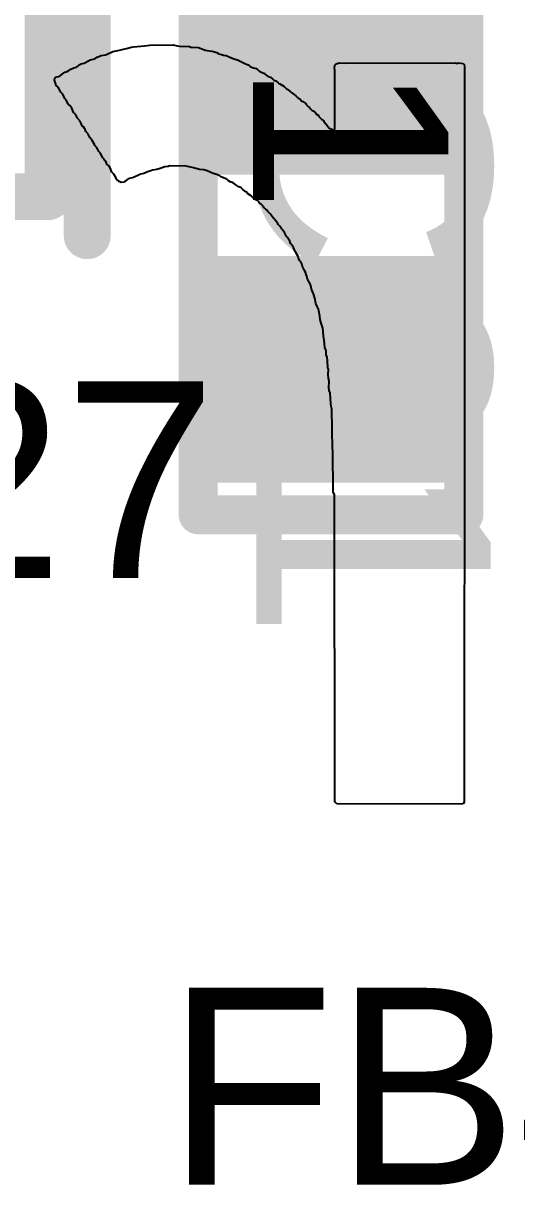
# Model space of a CAD drawing. Header units: inches. Extents: x -0.3 to 12.2, y -3.2 to 4.4.
# Drawn here: x 3.1528 to 3.216, y 1.6491 to 1.7977 of the extents above; entities that cross this region are included whole.
import ezdxf

# ---------------------------------------------------------------- set-up
doc = ezdxf.new("R2010")
doc.units = ezdxf.units.IN
doc.header["$MEASUREMENT"] = 0
for name, color, linetype in [('Board Layer Stack Bottom Overlay', 54, 'Continuous'), ('FAB', 56, 'Continuous'), ('Top Assembly', 6, 'Continuous'), ('Top Overlay', 2, 'Continuous'), ('Top Paste', 8, 'Continuous'), ('Top Solder', 216, 'Continuous'), ('TOP_L1', 1, 'Continuous')]:
    doc.layers.add(name, color=color, linetype=linetype)
doc.styles.add('Arial', font='', dxfattribs={"height": 0.2})
doc.styles.get('Arial').set_extended_font_data('Arial')

# ---------------------------------------------------------------- blocks, each defined once
blk = doc.blocks.new('C0402_309')
at = {"layer": 'Top Paste'}
for points in [[(-0.031, -0.0125), (-0.031, 0.0125), (-0.006, 0.0125), (-0.006, -0.0125)], [(0.0084, -0.0125), (0.0084, 0.0125), (0.0334, 0.0125), (0.0334, -0.0125)]]:
    blk.add_hatch(color=8, dxfattribs=at).paths.add_polyline_path(points)
at = {"layer": 'Top Solder'}
for points in [[(-0.033, -0.0145), (-0.033, 0.0145), (-0.004, 0.0145), (-0.004, -0.0145)], [(0.0064, -0.0145), (0.0064, 0.0145), (0.0354, 0.0145), (0.0354, -0.0145)]]:
    blk.add_hatch(color=216, dxfattribs=at).paths.add_polyline_path(points)
at = {"layer": 'TOP_L1'}
for points in [[(-0.031, -0.0125), (-0.031, 0.0125), (-0.006, 0.0125), (-0.006, -0.0125)], [(0.0084, -0.0125), (0.0084, 0.0125), (0.0334, 0.0125), (0.0334, -0.0125)]]:
    blk.add_hatch(color=1, dxfattribs=at).paths.add_polyline_path(points)
at = {"layer": 'Top Assembly'}
for points in [[(0.0395, 0.017, 0.005, 0.005, 0), (-0.0365, 0.017, 0.005, 0.005, 0)], [(-0.0365, -0.017, 0.005, 0.005, 0), (-0.0365, 0.017, 0.005, 0.005, 0)], [(0.0395, -0.017, 0.005, 0.005, 0), (0.0395, 0.017, 0.005, 0.005, 0)], [(0.0395, -0.017, 0.005, 0.005, 0), (-0.0365, -0.017, 0.005, 0.005, 0)]]:
    blk.add_lwpolyline(points, format="xyseb", dxfattribs=at)
for points in [[(-0.03775, 0.017, 0.0025, 0.0025, 1), (-0.03525, 0.017, 0.0025, 0.0025, 1)], [(-0.03775, 0.017, 0.0025, 0.0025, 1), (-0.03525, 0.017, 0.0025, 0.0025, 1)], [(0.03825, 0.017, 0.0025, 0.0025, 1), (0.04075, 0.017, 0.0025, 0.0025, 1)], [(0.03825, 0.017, 0.0025, 0.0025, 1), (0.04075, 0.017, 0.0025, 0.0025, 1)], [(-0.03775, -0.017, 0.0025, 0.0025, 1), (-0.03525, -0.017, 0.0025, 0.0025, 1)], [(-0.03775, -0.017, 0.0025, 0.0025, 1), (-0.03525, -0.017, 0.0025, 0.0025, 1)], [(0.03825, -0.017, 0.0025, 0.0025, 1), (0.04075, -0.017, 0.0025, 0.0025, 1)], [(0.03825, -0.017, 0.0025, 0.0025, 1), (0.04075, -0.017, 0.0025, 0.0025, 1)]]:
    blk.add_lwpolyline(points, format="xyseb", close=True, dxfattribs=at)
at = {"layer": 'Top Overlay'}
for points in [[(-0.0365, -0.017, 0.005, 0.005, 0), (-0.0365, 0.017, 0.005, 0.005, 0)], [(0.0365, 0.017, 0.005, 0.005, 0), (-0.0365, 0.017, 0.005, 0.005, 0)], [(0.0395, 0.017, 0.005, 0.005, 0), (0.0365, 0.017, 0.005, 0.005, 0)], [(0.0395, -0.017, 0.005, 0.005, 0), (0.0395, 0.017, 0.005, 0.005, 0)], [(0.0395, -0.017, 0.005, 0.005, 0), (-0.0365, -0.017, 0.005, 0.005, 0)]]:
    blk.add_lwpolyline(points, format="xyseb", dxfattribs=at)
for points in [[(-0.03775, 0.017, 0.0025, 0.0025, 1), (-0.03525, 0.017, 0.0025, 0.0025, 1)], [(-0.03775, 0.017, 0.0025, 0.0025, 1), (-0.03525, 0.017, 0.0025, 0.0025, 1)], [(0.03525, 0.017, 0.0025, 0.0025, 1), (0.03775, 0.017, 0.0025, 0.0025, 1)], [(0.03525, 0.017, 0.0025, 0.0025, 1), (0.03775, 0.017, 0.0025, 0.0025, 1)], [(0.03825, 0.017, 0.0025, 0.0025, 1), (0.04075, 0.017, 0.0025, 0.0025, 1)], [(0.03825, 0.017, 0.0025, 0.0025, 1), (0.04075, 0.017, 0.0025, 0.0025, 1)], [(-0.03775, -0.017, 0.0025, 0.0025, 1), (-0.03525, -0.017, 0.0025, 0.0025, 1)], [(-0.03775, -0.017, 0.0025, 0.0025, 1), (-0.03525, -0.017, 0.0025, 0.0025, 1)], [(0.03825, -0.017, 0.0025, 0.0025, 1), (0.04075, -0.017, 0.0025, 0.0025, 1)], [(0.03825, -0.017, 0.0025, 0.0025, 1), (0.04075, -0.017, 0.0025, 0.0025, 1)]]:
    blk.add_lwpolyline(points, format="xyseb", close=True, dxfattribs=at)
at = {"layer": 'FAB', "style": 'Arial'}
blk.add_text('1', height=0.025, dxfattribs=at).set_placement((-0.0185, -0.01))
at = {"layer": 'Top Assembly', "style": 'Arial'}
blk.add_text('C21', height=0.03, dxfattribs=at).set_placement((-0.02136, -0.00956))
blk = doc.blocks.new('SO8_MUN12AD_DEA_424')
at = {"layer": 'Top Paste'}
for points in [[(-0.06881, 0.0474), (-0.033, 0.0474), (-0.033, 0.02937), (-0.06881, 0.02937)], [(0.033, 0.0474), (0.06881, 0.0474), (0.06881, 0.02937), (0.033, 0.02937)], [(-0.02362, 0.03937), (0.02362, 0.03937), (0.02362, -0.03937), (-0.02362, -0.03937)], [(-0.06881, 0.02181), (-0.033, 0.02181), (-0.033, 0.00378), (-0.06881, 0.00378)], [(0.033, 0.02181), (0.06881, 0.02181), (0.06881, 0.00378), (0.033, 0.00378)], [(-0.06881, -0.00378), (-0.033, -0.00378), (-0.033, -0.02181), (-0.06881, -0.02181)], [(0.033, -0.00378), (0.06881, -0.00378), (0.06881, -0.02181), (0.033, -0.02181)], [(-0.06881, -0.02937), (-0.033, -0.02937), (-0.033, -0.0474), (-0.06881, -0.0474)], [(0.033, -0.02937), (0.06881, -0.02937), (0.06881, -0.0474), (0.033, -0.0474)]]:
    blk.add_hatch(color=8, dxfattribs=at).paths.add_polyline_path(points)
at = {"layer": 'Top Solder'}
for points in [[(-0.07081, 0.0494), (-0.031, 0.0494), (-0.031, 0.02737), (-0.07081, 0.02737)], [(0.031, 0.0494), (0.07081, 0.0494), (0.07081, 0.02737), (0.031, 0.02737)], [(-0.02562, 0.04137), (0.02562, 0.04137), (0.02562, -0.04137), (-0.02562, -0.04137)], [(-0.07081, 0.02381), (-0.031, 0.02381), (-0.031, 0.00178), (-0.07081, 0.00178)], [(0.031, 0.02381), (0.07081, 0.02381), (0.07081, 0.00178), (0.031, 0.00178)], [(-0.07081, -0.00178), (-0.031, -0.00178), (-0.031, -0.02381), (-0.07081, -0.02381)], [(0.031, -0.00178), (0.07081, -0.00178), (0.07081, -0.02381), (0.031, -0.02381)], [(-0.07081, -0.02737), (-0.031, -0.02737), (-0.031, -0.0494), (-0.07081, -0.0494)], [(0.031, -0.02737), (0.07081, -0.02737), (0.07081, -0.0494), (0.031, -0.0494)]]:
    blk.add_hatch(color=216, dxfattribs=at).paths.add_polyline_path(points)
at = {"layer": 'TOP_L1'}
for points in [[(-0.06881, 0.0474), (-0.033, 0.0474), (-0.033, 0.02937), (-0.06881, 0.02937)], [(0.033, 0.0474), (0.06881, 0.0474), (0.06881, 0.02937), (0.033, 0.02937)], [(-0.02362, 0.03937), (0.02362, 0.03937), (0.02362, -0.03937), (-0.02362, -0.03937)], [(-0.06881, 0.02181), (-0.033, 0.02181), (-0.033, 0.00378), (-0.06881, 0.00378)], [(0.033, 0.02181), (0.06881, 0.02181), (0.06881, 0.00378), (0.033, 0.00378)], [(-0.06881, -0.00378), (-0.033, -0.00378), (-0.033, -0.02181), (-0.06881, -0.02181)], [(0.033, -0.00378), (0.06881, -0.00378), (0.06881, -0.02181), (0.033, -0.02181)], [(-0.06881, -0.02937), (-0.033, -0.02937), (-0.033, -0.0474), (-0.06881, -0.0474)], [(0.033, -0.02937), (0.06881, -0.02937), (0.06881, -0.0474), (0.033, -0.0474)]]:
    blk.add_hatch(color=1, dxfattribs=at).paths.add_polyline_path(points)
at = {"layer": 'Top Assembly'}
for points in [[(-0.057, -0.061, 0.006, 0.006, 0), (-0.057, 0.061, 0.006, 0.006, 0)], [(0.057, 0.061, 0.006, 0.006, 0), (-0.057, 0.061, 0.006, 0.006, 0)], [(0.012, 0.061, 0.006, 0.006, -1), (-0.012, 0.061, 0.006, 0.006, 0)], [(0.057, -0.061, 0.006, 0.006, 0), (0.057, 0.061, 0.006, 0.006, 0)], [(0.057, -0.061, 0.006, 0.006, 0), (-0.057, -0.061, 0.006, 0.006, 0)]]:
    blk.add_lwpolyline(points, format="xyseb", dxfattribs=at)
for points in [[(-0.0585, 0.061, 0.003, 0.003, 1), (-0.0555, 0.061, 0.003, 0.003, 1)], [(-0.0585, 0.061, 0.003, 0.003, 1), (-0.0555, 0.061, 0.003, 0.003, 1)], [(-0.0135, 0.061, 0.003, 0.003, 1), (-0.0105, 0.061, 0.003, 0.003, 1)], [(0.0105, 0.061, 0.003, 0.003, 1), (0.0135, 0.061, 0.003, 0.003, 1)], [(0.0555, 0.061, 0.003, 0.003, 1), (0.0585, 0.061, 0.003, 0.003, 1)], [(0.0555, 0.061, 0.003, 0.003, 1), (0.0585, 0.061, 0.003, 0.003, 1)], [(-0.0585, -0.061, 0.003, 0.003, 1), (-0.0555, -0.061, 0.003, 0.003, 1)], [(-0.0585, -0.061, 0.003, 0.003, 1), (-0.0555, -0.061, 0.003, 0.003, 1)], [(0.0555, -0.061, 0.003, 0.003, 1), (0.0585, -0.061, 0.003, 0.003, 1)], [(0.0555, -0.061, 0.003, 0.003, 1), (0.0585, -0.061, 0.003, 0.003, 1)]]:
    blk.add_lwpolyline(points, format="xyseb", close=True, dxfattribs=at)
at = {"layer": 'Top Overlay'}
for points in [[(0.062, 0.066, 0.006, 0.006, 0), (-0.062, 0.066, 0.006, 0.006, 0)], [(0.062, -0.066, 0.006, 0.006, 0), (-0.062, -0.066, 0.006, 0.006, 0)]]:
    blk.add_lwpolyline(points, format="xyseb", dxfattribs=at)
for points in [[(-0.0635, 0.066, 0.003, 0.003, 1), (-0.0605, 0.066, 0.003, 0.003, 1)], [(0.0605, 0.066, 0.003, 0.003, 1), (0.0635, 0.066, 0.003, 0.003, 1)], [(-0.0635, -0.066, 0.003, 0.003, 1), (-0.0605, -0.066, 0.003, 0.003, 1)], [(0.0605, -0.066, 0.003, 0.003, 1), (0.0635, -0.066, 0.003, 0.003, 1)]]:
    blk.add_lwpolyline(points, format="xyseb", close=True, dxfattribs=at)
at = {"layer": 'Top Assembly', "style": 'Arial'}
for s, p in [('1', (-0.07472, 0.03215)), ('U2', (-0.02051, -0.01264))]:
    blk.add_text(s, height=0.04, dxfattribs=at).set_placement(p)
at = {"layer": 'Top Overlay', "style": 'Arial'}
blk.add_text('1', height=0.04, dxfattribs=at).set_placement((-0.08472, 0.04215))

msp = doc.modelspace()

# ---------------------------------------------------------------- linework, layer by layer
at = {"layer": 'Board Layer Stack Bottom Overlay'}
for p, q in [((3.16334, 1.79367), (3.16356, 1.79373)), ((3.16356, 1.79373), (3.16427, 1.7941)), ((3.16427, 1.7941), (3.16515, 1.79424)), ((3.16515, 1.79424), (3.16564, 1.79438)), ((3.16564, 1.79438), (3.16586, 1.79444)), ((3.16586, 1.79444), (3.16618, 1.79452)), ((3.16618, 1.79452), (3.16663, 1.79464)), ((3.16663, 1.79464), (3.16691, 1.79469)), ((3.16691, 1.79469), (3.16833, 1.79481)), ((3.16833, 1.79481), (3.16902, 1.79492)), ((3.16902, 1.79492), (3.172, 1.79495)), ((3.172, 1.79495), (3.17217, 1.79489)), ((3.17217, 1.79489), (3.17257, 1.79483)), ((3.17257, 1.79483), (3.17279, 1.79478)), ((3.17279, 1.79478), (3.1741, 1.79472)), ((3.1741, 1.79472), (3.17427, 1.79466)), ((3.17427, 1.79466), (3.17518, 1.79461)), ((3.17518, 1.79461), (3.17535, 1.79455)), ((3.17535, 1.79455), (3.17575, 1.79438)), ((3.17575, 1.79438), (3.17615, 1.79427)), ((3.17615, 1.79427), (3.17637, 1.79421)), ((3.17637, 1.79421), (3.17694, 1.79415)), ((3.17694, 1.79415), (3.17717, 1.7941)), ((3.17717, 1.7941), (3.17771, 1.7939)), ((3.17771, 1.7939), (3.17779, 1.79381)), ((3.17779, 1.79381), (3.17802, 1.79376)), ((3.17802, 1.79376), (3.17819, 1.7937)), ((3.15978, 1.79222), (3.15995, 1.79239)), ((3.15995, 1.79239), (3.16024, 1.79251)), ((3.16024, 1.79251), (3.16061, 1.79259)), ((3.16061, 1.79259), (3.16106, 1.79287)), ((3.16106, 1.79287), (3.16138, 1.79302)), ((3.16138, 1.79302), (3.1616, 1.79307)), ((3.1616, 1.79307), (3.16197, 1.79316)), ((3.16197, 1.79316), (3.16228, 1.79336)), ((3.16228, 1.79336), (3.1628, 1.79358)), ((3.1628, 1.79358), (3.16334, 1.79367)), ((3.17819, 1.7937), (3.17842, 1.79364)), ((3.17842, 1.79364), (3.17879, 1.79356)), ((3.17879, 1.79356), (3.17916, 1.79341)), ((3.17916, 1.79341), (3.17978, 1.79313)), ((3.17978, 1.79313), (3.18024, 1.79302)), ((3.18024, 1.79302), (3.18064, 1.79279)), ((3.18064, 1.79279), (3.18115, 1.79256)), ((3.18115, 1.79256), (3.1816, 1.79239)), ((3.1816, 1.79239), (3.18191, 1.79214)), ((3.19265, 1.79191), (3.19271, 1.79236)), ((3.19271, 1.79236), (3.19285, 1.79251)), ((3.19285, 1.79251), (3.19325, 1.79262)), ((3.19325, 1.79262), (3.1939, 1.79259)), ((3.1939, 1.79259), (3.20813, 1.79262)), ((3.20813, 1.79262), (3.2083, 1.79256)), ((3.2083, 1.79256), (3.20847, 1.79262)), ((3.20847, 1.79262), (3.2091, 1.79256)), ((3.2091, 1.79256), (3.20924, 1.79242)), ((3.20924, 1.79242), (3.2093, 1.79219)), ((3.15686, 1.79066), (3.15706, 1.79086)), ((3.15706, 1.79086), (3.1574, 1.79091)), ((3.1574, 1.79091), (3.15814, 1.79143)), ((3.15814, 1.79143), (3.15845, 1.79151)), ((3.15845, 1.79151), (3.15865, 1.79165)), ((3.15865, 1.79165), (3.15876, 1.79177)), ((3.15876, 1.79177), (3.15888, 1.79182)), ((3.15888, 1.79182), (3.15927, 1.79199)), ((3.15927, 1.79199), (3.15959, 1.79208)), ((3.15959, 1.79208), (3.15967, 1.79216)), ((3.15967, 1.79216), (3.15978, 1.79222)), ((3.18191, 1.79214), (3.18228, 1.79199)), ((3.18228, 1.79199), (3.1826, 1.79191)), ((3.1826, 1.79191), (3.18279, 1.79177)), ((3.18279, 1.79177), (3.18296, 1.7916)), ((3.18296, 1.7916), (3.18308, 1.79154)), ((3.18308, 1.79154), (3.18348, 1.79137)), ((3.18348, 1.79137), (3.18359, 1.79131)), ((3.18359, 1.79131), (3.1839, 1.79106)), ((3.1839, 1.79106), (3.18416, 1.79091)), ((3.18416, 1.79091), (3.18444, 1.7908)), ((3.18444, 1.7908), (3.18475, 1.79055)), ((3.19271, 1.79174), (3.19265, 1.79191)), ((3.19268, 1.78506), (3.19271, 1.79174)), ((3.2093, 1.79219), (3.2093, 1.75379)), ((3.1568, 1.79043), (3.15686, 1.79066)), ((3.15692, 1.79003), (3.1568, 1.79043)), ((3.15703, 1.78975), (3.15692, 1.79003)), ((3.15726, 1.78952), (3.15703, 1.78975)), ((3.1576, 1.7889), (3.15726, 1.78952)), ((3.18475, 1.79055), (3.1849, 1.7904)), ((3.1849, 1.7904), (3.18512, 1.79035)), ((3.18512, 1.79035), (3.18544, 1.79009)), ((3.18544, 1.79009), (3.18552, 1.79001)), ((3.18552, 1.79001), (3.18564, 1.78995)), ((3.18564, 1.78995), (3.18615, 1.78966)), ((3.18615, 1.78966), (3.18649, 1.78932)), ((3.18649, 1.78932), (3.1866, 1.78927)), ((3.1866, 1.78927), (3.18691, 1.78901)), ((3.15782, 1.78867), (3.1576, 1.7889)), ((3.15799, 1.78839), (3.15782, 1.78867)), ((3.15811, 1.7881), (3.15799, 1.78839)), ((3.15828, 1.78793), (3.15811, 1.7881)), ((3.15862, 1.78731), (3.15828, 1.78793)), ((3.18691, 1.78901), (3.18706, 1.78887)), ((3.18706, 1.78887), (3.18717, 1.78881)), ((3.18717, 1.78881), (3.18768, 1.78841)), ((3.18768, 1.78841), (3.18785, 1.78824)), ((3.18785, 1.78824), (3.18796, 1.78819)), ((3.18796, 1.78819), (3.18808, 1.78807)), ((3.18808, 1.78807), (3.18819, 1.78802)), ((3.18819, 1.78802), (3.18848, 1.78773)), ((3.15876, 1.78716), (3.15862, 1.78731)), ((3.15902, 1.78685), (3.15876, 1.78716)), ((3.15924, 1.78628), (3.15902, 1.78685)), ((3.15939, 1.78614), (3.15924, 1.78628)), ((3.18848, 1.78773), (3.18859, 1.78768)), ((3.18859, 1.78768), (3.18896, 1.78742)), ((3.18896, 1.78742), (3.18902, 1.78731)), ((3.18902, 1.78731), (3.18933, 1.78699)), ((3.18933, 1.78699), (3.18944, 1.78694)), ((3.18944, 1.78694), (3.18958, 1.78674)), ((3.18958, 1.78674), (3.18978, 1.78654)), ((3.18978, 1.78654), (3.1899, 1.78648)), ((3.1899, 1.78648), (3.19021, 1.78623)), ((3.15964, 1.78583), (3.15939, 1.78614)), ((3.1597, 1.7856), (3.15964, 1.78583)), ((3.16007, 1.78523), (3.1597, 1.7856)), ((3.16021, 1.78486), (3.16007, 1.78523)), ((3.16041, 1.78449), (3.16021, 1.78486)), ((3.19021, 1.78623), (3.19027, 1.78611)), ((3.19027, 1.78611), (3.19046, 1.78597)), ((3.19046, 1.78597), (3.19061, 1.78589)), ((3.19061, 1.78589), (3.19066, 1.78577)), ((3.19066, 1.78577), (3.19103, 1.7854)), ((3.19103, 1.7854), (3.19115, 1.78535)), ((3.19115, 1.78535), (3.19123, 1.78526)), ((3.19123, 1.78526), (3.19129, 1.78515)), ((3.19129, 1.78515), (3.19154, 1.78484)), ((3.19154, 1.78484), (3.19163, 1.78475)), ((3.19271, 1.78412), (3.19268, 1.78506)), ((3.16052, 1.78444), (3.16041, 1.78449)), ((3.16066, 1.78424), (3.16052, 1.78444)), ((3.16072, 1.78412), (3.16066, 1.78424)), ((3.16084, 1.78384), (3.16072, 1.78412)), ((3.16106, 1.78361), (3.16084, 1.78384)), ((3.16135, 1.7831), (3.16106, 1.78361)), ((3.19163, 1.78475), (3.19169, 1.78464)), ((3.19169, 1.78464), (3.19194, 1.78432)), ((3.19194, 1.78432), (3.19257, 1.78404)), ((3.19257, 1.78404), (3.19271, 1.78412)), ((3.16163, 1.7827), (3.16135, 1.7831)), ((3.16191, 1.78219), (3.16163, 1.7827)), ((3.16197, 1.78208), (3.16191, 1.78219)), ((3.1622, 1.78185), (3.16197, 1.78208)), ((3.16237, 1.78157), (3.1622, 1.78185)), ((3.16248, 1.78128), (3.16237, 1.78157)), ((3.16265, 1.78111), (3.16248, 1.78128)), ((3.16299, 1.78049), (3.16265, 1.78111)), ((3.16316, 1.78032), (3.16299, 1.78049)), ((3.16322, 1.7802), (3.16316, 1.78032)), ((3.16336, 1.78006), (3.16322, 1.7802)), ((3.16351, 1.77969), (3.16336, 1.78006)), ((3.16379, 1.77941), (3.16351, 1.77969)), ((3.16393, 1.77921), (3.16379, 1.77941)), ((3.16413, 1.77867), (3.16393, 1.77921)), ((3.16936, 1.7789), (3.16913, 1.77884)), ((3.1699, 1.77898), (3.16936, 1.7789)), ((3.17035, 1.7791), (3.1699, 1.77898)), ((3.17092, 1.77932), (3.17035, 1.7791)), ((3.17137, 1.77938), (3.17092, 1.77932)), ((3.17155, 1.77944), (3.17137, 1.77938)), ((3.17368, 1.77941), (3.17155, 1.77944)), ((3.17461, 1.77921), (3.17368, 1.77941)), ((3.17493, 1.77913), (3.17461, 1.77921)), ((3.17538, 1.77901), (3.17493, 1.77913)), ((3.17592, 1.77893), (3.17538, 1.77901)), ((3.17637, 1.77881), (3.17592, 1.77893)), ((3.16441, 1.77839), (3.16413, 1.77867)), ((3.1647, 1.77788), (3.16441, 1.77839)), ((3.16476, 1.77776), (3.1647, 1.77788)), ((3.16507, 1.77745), (3.16476, 1.77776)), ((3.16535, 1.77734), (3.16507, 1.77745)), ((3.16575, 1.77739), (3.16535, 1.77734)), ((3.16586, 1.77751), (3.16575, 1.77739)), ((3.16626, 1.77779), (3.16586, 1.77751)), ((3.16694, 1.77796), (3.16626, 1.77779)), ((3.16765, 1.77833), (3.16694, 1.77796)), ((3.16788, 1.77839), (3.16765, 1.77833)), ((3.16825, 1.77847), (3.16788, 1.77839)), ((3.16885, 1.77873), (3.16825, 1.77847)), ((3.16913, 1.77884), (3.16885, 1.77873)), ((3.17711, 1.77847), (3.17637, 1.77881)), ((3.17757, 1.77836), (3.17711, 1.77847)), ((3.17785, 1.77824), (3.17757, 1.77836)), ((3.17797, 1.77819), (3.17785, 1.77824)), ((3.17811, 1.77805), (3.17797, 1.77819)), ((3.17865, 1.77785), (3.17811, 1.77805)), ((3.17893, 1.77773), (3.17865, 1.77785)), ((3.1791, 1.77756), (3.17893, 1.77773)), ((3.1793, 1.77742), (3.1791, 1.77756)), ((3.17967, 1.77728), (3.1793, 1.77742)), ((3.18001, 1.77705), (3.17967, 1.77728)), ((3.18041, 1.77677), (3.18001, 1.77705)), ((3.18064, 1.77671), (3.18041, 1.77677)), ((3.18092, 1.77643), (3.18064, 1.77671)), ((3.18132, 1.77614), (3.18092, 1.77643)), ((3.18143, 1.77609), (3.18132, 1.77614)), ((3.18152, 1.776), (3.18143, 1.77609)), ((3.18157, 1.77589), (3.18152, 1.776)), ((3.182, 1.77563), (3.18157, 1.77589)), ((3.18217, 1.77546), (3.182, 1.77563)), ((3.18268, 1.77506), (3.18217, 1.77546)), ((3.18279, 1.77501), (3.18268, 1.77506)), ((3.18299, 1.77481), (3.18279, 1.77501)), ((3.18305, 1.77469), (3.18299, 1.77481)), ((3.18314, 1.77461), (3.18305, 1.77469)), ((3.18325, 1.77455), (3.18314, 1.77461)), ((3.18356, 1.77424), (3.18325, 1.77455)), ((3.18362, 1.77413), (3.18356, 1.77424)), ((3.1837, 1.77404), (3.18362, 1.77413)), ((3.18382, 1.77398), (3.1837, 1.77404)), ((3.18407, 1.77373), (3.18382, 1.77398)), ((3.18413, 1.77361), (3.18407, 1.77373)), ((3.18441, 1.77333), (3.18413, 1.77361)), ((3.18481, 1.77282), (3.18441, 1.77333)), ((3.18487, 1.77271), (3.18481, 1.77282)), ((3.1851, 1.77248), (3.18487, 1.77271)), ((3.18538, 1.77208), (3.1851, 1.77248)), ((3.18544, 1.77197), (3.18538, 1.77208)), ((3.18566, 1.77174), (3.18544, 1.77197)), ((3.18589, 1.77134), (3.18566, 1.77174)), ((3.18598, 1.77126), (3.18589, 1.77134)), ((3.18623, 1.77094), (3.18598, 1.77126)), ((3.18652, 1.77043), (3.18623, 1.77094)), ((3.18657, 1.77032), (3.18652, 1.77043)), ((3.18669, 1.77021), (3.18657, 1.77032)), ((3.18691, 1.76981), (3.18669, 1.77021)), ((3.18703, 1.76952), (3.18691, 1.76981)), ((3.18714, 1.76941), (3.18703, 1.76952)), ((3.18742, 1.76901), (3.18714, 1.76941)), ((3.18748, 1.76879), (3.18742, 1.76901)), ((3.1876, 1.7685), (3.18748, 1.76879)), ((3.18771, 1.76839), (3.1876, 1.7685)), ((3.18799, 1.76788), (3.18771, 1.76839)), ((3.18805, 1.76765), (3.18799, 1.76788)), ((3.18816, 1.76736), (3.18805, 1.76765)), ((3.18828, 1.76725), (3.18816, 1.76736)), ((3.18848, 1.76694), (3.18828, 1.76725)), ((3.18856, 1.76657), (3.18848, 1.76694)), ((3.18879, 1.76606), (3.18856, 1.76657)), ((3.18893, 1.76586), (3.18879, 1.76606)), ((3.18904, 1.76557), (3.18893, 1.76586)), ((3.1891, 1.76535), (3.18904, 1.76557)), ((3.18919, 1.76498), (3.1891, 1.76535)), ((3.18956, 1.76427), (3.18919, 1.76498)), ((3.18964, 1.7639), (3.18956, 1.76427)), ((3.1897, 1.76367), (3.18964, 1.7639)), ((3.18995, 1.76308), (3.1897, 1.76367)), ((3.19015, 1.76254), (3.18995, 1.76308)), ((3.19027, 1.76185), (3.19015, 1.76254)), ((3.19041, 1.76148), (3.19027, 1.76185)), ((3.19058, 1.76114), (3.19041, 1.76148)), ((3.19063, 1.76092), (3.19058, 1.76114)), ((3.19075, 1.76023), (3.19063, 1.76092)), ((3.19081, 1.75978), (3.19075, 1.76023)), ((3.19092, 1.75933), (3.19081, 1.75978)), ((3.19115, 1.7587), (3.19092, 1.75933)), ((3.1912, 1.75825), (3.19115, 1.7587)), ((3.19126, 1.75768), (3.1912, 1.75825)), ((3.19132, 1.75717), (3.19126, 1.75768)), ((3.1914, 1.75623), (3.19132, 1.75717)), ((3.19154, 1.75592), (3.1914, 1.75623)), ((3.1916, 1.75569), (3.19154, 1.75592)), ((3.19157, 1.75526), (3.1916, 1.75569)), ((3.19169, 1.75498), (3.19157, 1.75526)), ((3.19174, 1.75452), (3.19169, 1.75498)), ((3.1918, 1.75362), (3.19174, 1.75452)), ((3.19186, 1.75345), (3.1918, 1.75362)), ((3.2093, 1.75373), (3.20924, 1.69805)), ((3.2093, 1.75379), (3.2093, 1.75373)), ((3.19183, 1.75273), (3.19186, 1.75345)), ((3.19186, 1.75231), (3.19183, 1.75273)), ((3.19197, 1.75185), (3.19186, 1.75231)), ((3.19191, 1.75112), (3.19197, 1.75185)), ((3.19197, 1.75072), (3.19191, 1.75112)), ((3.19211, 1.75041), (3.19197, 1.75072)), ((3.19217, 1.74899), (3.19211, 1.75041)), ((3.19225, 1.7485), (3.19217, 1.74899)), ((3.19231, 1.74833), (3.19225, 1.7485)), ((3.19237, 1.74322), (3.19231, 1.74833)), ((3.19242, 1.74305), (3.19237, 1.74322)), ((3.19248, 1.73776), (3.19242, 1.74305)), ((3.19265, 1.73737), (3.19248, 1.73776)), ((3.19271, 1.69811), (3.19265, 1.73737)), ((3.19296, 1.69785), (3.19271, 1.69811)), ((3.20887, 1.6978), (3.19296, 1.69785)), ((3.2091, 1.69785), (3.20887, 1.6978)), ((3.20924, 1.69805), (3.2091, 1.69785))]:
    msp.add_line(p, q, dxfattribs=at)

# ---------------------------------------------------------------- block references
at = {"rotation": 270}
for name, p in [('SO8_MUN12AD_DEA_424', (3.095, 1.83252)), ('C0402_309', (3.1922, 1.77432))]:
    msp.add_blockref(name, p, dxfattribs=at)

# ---------------------------------------------------------------- texts
at = {"layer": 'Top Overlay', "style": 'Arial'}
for s, p in [('R27', (3.11303, 1.72671)), ('FB4', (3.17113, 1.6491))]:
    msp.add_text(s, height=0.025197, dxfattribs=at).set_placement(p)

doc.saveas('drawing.dxf')
